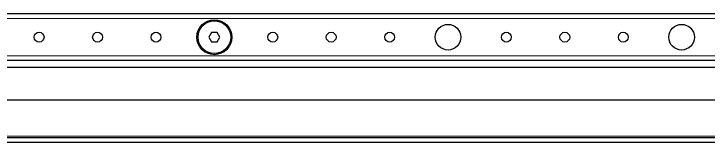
# Model space of a CAD drawing. Header units: millimetres. Extents: x -672 to 1653, y -981 to 741.
# Drawn here: x 1069.7 to 1366.8, y -864.4 to -809.4 of the extents above; entities that cross this region are included whole.
import ezdxf

# ---------------------------------------------------------------- set-up
doc = ezdxf.new("R2010")
doc.units = ezdxf.units.MM
doc.linetypes.add('SLD-Сплошная', pattern=[0])

msp = doc.modelspace()

# ---------------------------------------------------------------- linework, layer by layer
at = {"color": 7, "linetype": 'SLD-Сплошная', "lineweight": 25}
for p, q in [((1418.01, -809.41), (738.01, -809.41)), ((1154.35, -817.41), (1153.2, -819.41)), ((1153.2, -819.41), (1154.35, -821.41)), ((1156.66, -817.41), (1154.35, -817.41)), ((1157.82, -819.41), (1156.66, -817.41)), ((1156.66, -821.41), (1157.82, -819.41)), ((1154.35, -821.41), (1156.66, -821.41)), ((1418.01, -829.41), (738.01, -829.41)), ((1418.01, -832.41), (714.51, -832.41)), ((1596.51, -846.41), (714.51, -846.41)), ((660.81, -862.41), (1650.21, -862.41)), ((660.81, -864.41), (1650.21, -864.41))]:
    msp.add_line(p, q, dxfattribs=at)
at = {"color": 7, "linetype": 'SLD-Сплошная', "lineweight": 18}
for p, q in [((1418.01, -811.41), (738.01, -811.41)), ((1418.01, -827.41), (738.01, -827.41)), ((1546.54, -861.81), (764.48, -861.81))]:
    msp.add_line(p, q, dxfattribs=at)
at = {"color": 7, "linetype": 'SLD-Сплошная', "lineweight": 25}
for centre, radius in [((1155.51, -819.41), 7.5), ((1155.51, -819.41), 7), ((1255.51, -819.41), 5.5), ((1355.51, -819.41), 5.5), ((1080.51, -819.41), 2.1), ((1105.51, -819.41), 2.1), ((1130.51, -819.41), 2.1), ((1180.51, -819.41), 2.1), ((1205.51, -819.41), 2.1), ((1230.51, -819.41), 2.1), ((1280.51, -819.41), 2.1), ((1305.51, -819.41), 2.1), ((1330.51, -819.41), 2.1)]:
    msp.add_circle(centre, radius, dxfattribs=at)

doc.saveas('drawing.dxf')
